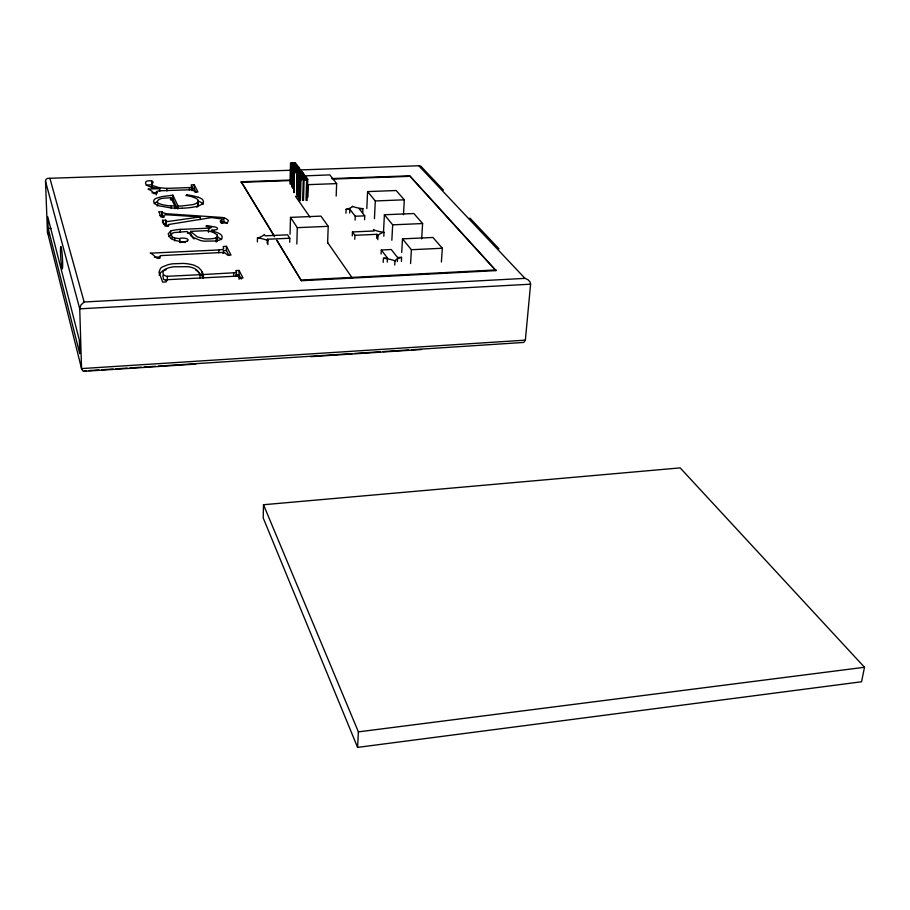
<?xml version="1.0" encoding="UTF-8"?>
<svg xmlns="http://www.w3.org/2000/svg" width="910" height="910" viewBox="0 0 910 910"><rect width="100%" height="100%" fill="white"/><g stroke="black" fill="none" stroke-linecap="round" stroke-linejoin="round"><path stroke-width="1.36" d="M189.428 190.167L189.428 187.585L191.054 187.414A2.457 0.762 0.9 0 0 191.68 187.21L191.271 184.844L194.183 184.741L197.982 191.987L195.024 192.09L192.829 189.837A2.537 0.796 0.9 0 0 191.942 189.689L159.068 190.816L156.372 191.566L156.804 193.5L153.813 193.602L153.471 192.965A30.633 9.6 0.1 0 0 148.057 189.064L159.785 188.643L159.807 191.237M191.145 236.145L190.577 231.379L207.503 230.639A36.798 12.512 0.6 0 1 213.998 232.801L217.115 234.837L217.49 236.623A8.531 2.889 0.9 0 1 216.17 237.726A8.998 3.037 0.9 0 1 212.986 238.602L209.562 238.92A11.193 3.776 0.9 0 1 204.352 238.738L197.174 236.805L190.577 231.379M192.033 186.323L192.09 190.69M196.071 192.226L194.183 188.586L194.183 184.741M49.026 235.224L47.445 232.061L45.5 181.17L46.035 179.384L47.616 178.349L291.211 170.238M199.995 277.971C200.951 273 196.753 268.814 192.26 267.631A13.684 4.88 0.4 0 0 187.824 266.675L173.696 266.801A18.439 6.597 0.4 0 0 167.656 268.143L165.29 269.144A18.484 6.609 0.4 0 0 162.856 271.521L163.356 274.786L166.53 276.333L200.007 274.695M200.337 219.572L200.337 216.887L169.26 214.953A11.921 3.902 0.5 0 0 165.279 214.84L163.755 215.408L164.255 216.967L161.15 217.092L158.761 211.666L162.06 212.041A5.358 1.74 0.5 0 0 162.719 212.667L166.757 213.77L222.37 217.479A9.953 3.276 1.1 0 1 223.894 217.899A8.611 2.832 1.1 0 1 225.76 218.491L227.944 220.027A18.337 6.051 1 0 1 228.353 220.72C228.217 223.814 222.233 223.348 220.322 221.835A6.211 2.047 1.2 0 1 221.21 220.493M202.919 277.925L201.372 270.452L198.494 267.438L194.262 265.31A16.209 5.767 0.4 0 0 191.691 264.571L189.917 264.196A19.861 7.075 0.4 0 0 183.251 263.422L172.65 263.809A18.78 6.688 0.4 0 0 167.94 264.73L162.583 266.857A22.625 8.076 0.4 0 0 160.547 268.313L158.954 272.261L162.697 282.1L166.143 281.929L166.03 280.007A2.616 0.944 0.2 0 1 166.61 279.723L237.305 276.117A2.4 0.864 1.1 0 1 238.056 276.299L239.671 278.176L243.027 278.005L239.068 270.429L235.736 270.589L236.486 272.261A1.991 0.717 1.1 0 1 235.986 272.659L203.385 274.536L202.031 271.658M203.362 277.8L203.385 274.536M208.526 232.266C206.763 225.635 218.002 228.478 206.058 226.408L206.433 225.589L207.639 225.68L215.863 227.159A7.291 2.434 1 0 1 217.001 227.83A7.78 2.593 1 0 1 217.501 228.546L217.376 229.115A4.334 1.445 1 0 1 216.682 229.604L211.234 230.48C214.487 232.095 223.576 233.21 222.006 238.295A15.117 5.119 0.9 0 1 220.254 239.739L219.879 239.899A11.637 3.947 0.9 0 1 215.693 240.991L204.466 241.161A13.934 4.721 0.9 0 1 200.609 240.547L193.648 237.612L187.119 231.527L174.049 232.585A7.28 2.446 0.6 0 0 172.354 233.279L171.353 234.552L171.842 236.27A11.466 3.867 0.6 0 0 174.686 238.079L179.679 238.648A5.312 1.797 0.5 0 0 179.896 238.465A4.129 1.399 0.6 0 1 185.492 238.397M216.136 241.878L216.17 237.726M216.603 241.616A8.52 2.901 0.9 0 0 217.456 240.752L217.422 235.258M218.821 252.775L218.844 249.966L222.597 249.42A4.095 1.41 1 0 0 223.371 249.021A4.584 1.581 1 0 0 223.655 248.692L223.234 246.474L226.442 246.326L231.015 255.073L227.773 255.221L224.759 252.809A5.869 2.047 1 0 0 221.767 252.491L160.717 255.619A3.492 1.217 0.3 0 0 160.001 255.972L159.716 257.746A41.883 14.628 0.7 0 0 159.91 258.281C155.667 259.68 154.211 254.049 150.23 253.151L218.844 249.966M221.153 223.189L221.175 220.482L222.62 219.719A2.719 0.899 1.1 0 0 222.643 219.378A3.469 1.137 1.1 0 0 222.279 219.037L211.473 217.57L168.76 224.486A3.242 1.069 0.5 0 0 168.145 224.872L168.293 225.999L165.142 226.135L162.571 220.288L165.688 220.163L166.871 221.426A1.911 0.626 0.5 0 0 167.486 221.562L200.337 216.887M227.352 223.485L225.725 222.529A8.599 2.855 1.1 0 0 223.86 221.926L223.894 217.899M229.013 255.539L226.397 250.523L226.442 246.326M233.642 276.265L233.677 273.011M236.384 276.276L236.441 271.942M274.012 235.588L241.195 181.784L290.745 180.032M241.264 279.097L239 274.752L239.068 270.429M239.091 279.279L239.114 277.106M257.382 241.946L257.439 237.908A21.863 7.416 1.3 0 1 267.847 240.581L267.893 244.665M267.176 243.266L267.256 239.25L289.812 238.238L289.71 242.242M263.49 504.732L263.217 517.972L357.584 747.394L861.542 681.772L864.5 667.269L680.168 467.888L263.49 504.732L358.392 731.867L357.584 747.394M289.971 184.036L290.517 163.243L292.781 162.628M290.722 184.104L291.61 163.049A1.956 0.569 2 0 1 292.497 162.935L293.031 167.44M290.051 234.223L290.495 217.376L320.923 216.114L328.214 226.328L327.6 243.323M292.03 186.903L292.485 162.924M292.224 187.176L292.781 166.291C296.455 166.018 296.478 165.29 298.491 166.587M292.77 187.949L293.327 167.042L296.558 166.928A4.368 1.285 2 0 0 297.138 166.905L297.604 166.792M292.963 188.233L293.327 167.042M293.793 166.575L293.873 163.8L293.009 162.628M293.714 192.431L294.237 171.125L293.6 170.261A6.609 1.968 2.1 0 1 293.486 170.068M293.873 192.658L294.283 171.376L302.473 171.979L294.442 171.592M294.305 191.839L294.385 189.03M294.806 173.605L294.465 170.238A4.493 1.331 2.1 0 1 294.385 170.102M296.228 171.808L296.228 168.748L294.874 168.27M296.524 172.104L296.649 167.906A7.462 2.218 2 0 1 297.286 168.35L297.604 168.543M296.603 193.193L297.195 172.115L298.093 172.183L297.627 189.041M296.899 193.853L297.49 172.763L298.287 172.729L297.627 196.822M296.887 196.56L297.49 172.763M296.842 243.971L297.308 227.659L290.495 217.376M298.935 170.25L299.015 167.463A1.991 0.592 2.1 0 1 298.343 167.565A7.428 2.184 2 0 1 297.786 167.588L295.477 167.667A3.97 1.183 2 0 0 294.829 167.702L294.237 167.85M299.106 171.933L299.015 167.463M298.537 199.176L299.14 177.916L300.016 177.882L300.994 179.236L300.38 200.541M298.742 196.48L298.935 189.428M299.015 186.607L299.14 175.027L299.834 175.004L299.413 199.142M299.413 185.674L299.538 175.585L297.479 175.368L299.345 175.311M300.118 179.793L300.243 175.562L304.52 175.334M299.731 200.882L300.243 175.562M300.596 179.987L300.675 177.154L301.438 177.131L301.358 179.952M300.778 180.237L300.675 177.154M301.199 174.788L301.324 170.591L297.934 170.113A5.403 1.604 2 0 0 297.615 169.806L296.819 169.487A2.218 0.66 2 0 0 293.498 169.704M301.415 175.084L301.324 170.591M300.8 173.241C301.438 175.812 304.736 173.56 301.881 173.526C305.419 171.478 302.928 178.815 302.313 171.762M302.643 200.45L303.269 179.156L302.348 177.882L303.212 177.859L304.133 179.122L303.508 200.416M331.809 178.576L409.671 175.835L495.95 270.611L301.369 280.724L276.97 240.399M305.305 180.396L305.225 175.88M305.919 179.77L305.999 176.938L303.087 177.04M306.124 180.043L305.999 176.938M306.408 180.43L306.488 177.598L305.623 177.632L306.659 179.031L306.01 200.325M307.102 200.598L307.751 179.304L306.488 177.598M307.921 197.151L308.308 184.65L336.654 183.615L336.177 196.071M345.914 213.202L346.198 209.311A20.179 6.37 2.4 0 0 352.625 206.399M349.69 213.054L349.849 209.232L346.05 209.345M352.284 235.895L352.454 231.948L374.26 230.981L373.464 229.707M355.093 220.106L355.253 216.25L349.849 209.232M354.786 239.273L354.957 235.303L352.454 231.948M362.828 212.508L362.772 208.64A20.077 6.313 2.8 0 1 352.329 206.411M364.569 219.708L364.739 215.852L359.234 208.856L362.999 208.697M366.798 208.538L367.583 191.6L396.168 190.52L404.313 199.813L403.471 214.737M374.442 218.673L375.307 200.951L367.583 191.6M376.683 238.272L376.876 234.325L354.957 235.303M377.741 239.637L378.094 235.61A21.283 7.087 3.2 0 1 383.849 232.221M381.097 254.038L381.301 250L391.277 249.522L397.568 257.53L397.351 261.591M383.542 231.356L384.395 214.76L413.891 213.531L422.615 223.542L421.671 238.898M383.815 236.225L384.009 232.289M383.224 262.342L383.406 258.224L387.478 258.019L387.273 262.091M391.846 240.263L392.676 224.838L384.395 214.76M394.735 265.026L395.031 260.931M401.72 252.445L402.493 238.864L432.944 237.464L442.328 248.248L441.396 261.966M401.412 261.432L401.606 257.325L397.568 257.53M410.569 263.513L411.388 249.727L402.493 238.864M411.548 349.747L523.785 342.433L525.354 340.158L530.598 284.159L530.018 281.873L527.982 279.711L524.99 278.369L84.186 301.983L80.956 304.93L79.739 308.831L81.559 368.903L83.037 371.132L86.131 370.768M525.354 340.158L81.547 368.584L47.445 231.982M159.057 275.195L160.581 272.647A22.602 8.122 0.4 0 1 162.617 271.18L166.291 269.553M171.376 238.693L172.377 237.419M294.897 168.123L295.716 167.94M168.748 236.611L170.625 235.269A9.259 3.128 0.5 0 1 171.33 234.928M157.908 204.056L157.259 206.058M298.389 166.974L293.521 167.315M294.419 169.851L296.478 169.761L297.49 170.716L294.885 170.807M292.531 164.801L292.792 164.414A2.639 0.774 2 0 0 292.463 164.448L291.837 164.619A3.037 0.899 2 0 0 291.826 165.108A2.377 0.705 2 0 0 292.428 165.483L294.863 164.994A10.579 3.117 2.1 0 1 294.897 164.778L296.41 164.79A2.616 0.774 2 0 1 296.512 164.926L295.704 165.324L297.297 165.165L294.169 164.448M146.112 185.299L150.992 184.719A2.423 0.751 0.5 0 1 151.868 184.889A6.779 2.093 0.4 0 1 152.436 185.174M196.708 207.173L197.834 206.456L197.845 202.509L195.343 203.84A17.108 5.437 0.7 0 1 192.806 204.648L181.795 205.978A23.706 7.507 0.7 0 1 178.053 206.024L172.866 195.184L161.855 196.617L156.338 198.255A15.732 5.005 0.6 0 0 154.131 199.79L153.608 201.565L154.325 203.044A20.236 6.45 0.7 0 0 159.17 205.876L170.784 207.878A28.619 9.077 0.7 0 0 182.068 208.208M187.028 194.888L185.924 195.502A20.486 6.518 0.7 0 1 193.807 197.413L194.638 197.732A16.346 5.198 0.7 0 1 198.118 200.166A17.62 5.608 0.7 0 1 197.914 202.509M299.015 168.589L297.798 168.623M298.309 169.999L419.783 165.722L421.364 167.906M208.549 228.171L178.576 229.479L172.172 230.492A9.271 3.105 0.6 0 0 170.602 231.151L168.168 233.904L170.42 237.965A23.353 7.871 0.7 0 0 175.164 240.456L181.488 241.753A6.996 2.377 0.6 0 0 183.558 241.764A5.949 2.025 0.6 0 0 187.05 241.241M299.379 173.685L300.937 174.47L300.266 173.56A1.991 0.592 2.1 0 0 299.356 173.685M84.141 302.006L49.913 178.371M157.475 201.747L156.372 202.202A15.72 5.039 0.6 0 0 154.177 203.738M301.142 176.392L305.43 176.153M358.392 731.867L864.5 667.269M170.318 199.335L172.889 199.097L177.495 208.799M302.45 174.709L298.264 173.935L300.55 173.253M303.656 174.868L304.475 174.845M303.53 175.152L300.038 175.289M174.868 206.024L170.852 197.55C166.883 198.596 158.181 196.935 157.225 202.088A10.476 3.333 0.6 0 0 158.727 203.408L161.502 204.431A18.803 5.972 0.7 0 0 171.319 205.887L174.868 206.024L174.879 208.686M89.009 370.563L98.906 369.926M101.738 369.744L113.056 369.016M115.888 368.834L127.207 368.095M130.028 367.913L141.346 367.185M144.178 367.003L155.496 366.275M158.329 366.093L352.136 353.58M354.968 353.399L380.425 351.749M383.258 351.567L408.726 349.929M83.959 371.325L195.775 364.102M310.754 356.674L421.535 349.52M293.873 163.8L295.34 163.379L293.828 162.606L296.103 163.402L293.111 164.084L290.517 163.277M530.587 284.193L79.739 308.831L45.5 181.215M301.392 280.03L496.007 269.929M235.69 274.911L239 274.752M223.189 250.671L226.397 250.523M154.472 257.212L160.058 256.95M411.388 249.727L442.328 248.248M378.048 235.679L376.876 234.325M297.308 227.659L328.214 226.328M187.346 233.188L190.179 233.062M392.676 224.838L422.615 223.542M190.577 235.497L191.635 235.451M48.184 228.501L79.761 353.717L79.352 340.113L47.741 216.796L48.184 228.501L50.971 228.387M163.629 224.315L165.711 224.224L166.894 225.498A1.922 0.637 0.5 0 0 167.747 225.657L168.839 225.68M355.253 216.25L364.739 215.852M159.819 215.647L162.094 216.068A5.358 1.752 0.5 0 0 162.754 216.694L163.504 217.035M375.307 200.951L404.313 199.813M191.271 188.688L194.183 188.586M151.981 192.818L157.202 192.636M300.391 175.767L299.538 175.585M300.869 177.405L306.215 177.222M300.994 179.236L303.269 179.156M304.133 179.122L306.659 179.031M307.751 179.304L300.346 179.566L299.14 177.916M241.184 182.307L290.734 180.555M333.208 179.042L409.648 176.347M151.822 184.957A7.269 2.241 0.6 0 0 152.232 185.458L158.283 187.414A23.364 7.178 0.7 0 0 166.905 188.359L189.428 187.585M292.781 166.291L297.627 166.507M294.237 171.125L301.54 170.875M297.661 173.014L302.973 172.832L298.218 172.502M293.418 165.358L292.508 165.063M293.134 163.811L291.268 163.334M166.962 280.724L163.584 279.404L162.89 275.878A18.462 6.643 0.4 0 1 163.254 275.241M296.307 169.021L294.078 168.225M298.287 172.729L297.24 172.513M211.723 230.219L214.089 230.685M151.276 187.073L149.638 186.55A16.494 5.085 0.6 0 1 146.135 184.491C143.621 181.352 148.41 180.271 150.776 180.851A2.48 0.762 0.5 0 1 151.833 181.044A6.791 2.082 0.4 0 1 153.096 182.034L152.914 182.648A30.36 9.282 0.2 0 1 152.436 183.24M221.574 222.768L222.245 223.075A3.469 1.149 1.1 0 1 222.597 223.416M217.297 236.816L221.585 239.501M195.821 270.236L196.537 270.577M197.22 270.952L202.02 275.992M193.489 238.443L194.092 238.943M299.083 168.361L297.945 167.918A2.355 0.694 2.1 0 0 296.978 167.906M192.306 237.351L192.897 237.919M420.898 166.291L443.454 190.122M469.901 218.081L499.01 248.851M418.964 165.938L524.99 278.369M409.671 175.835L495.95 270.611M301.005 176.665L301.597 176.961A2.161 0.648 2.1 0 0 303.053 177.018M336.654 183.615L329.818 174.879L301.79 175.994A4.141 1.251 2.1 0 0 301.028 176.039A1.922 0.58 2.1 0 0 300.254 176.244M381.301 250L387.478 258.019M295.454 196.219L309.98 217.137M327.646 242.572L352.136 277.812M289.812 238.238L287.628 234.825L265.197 235.826L264.253 234.462A21.465 7.132 1.3 0 1 257.598 237.976M241.195 181.784L274.581 236.68M276.754 240.251L301.369 280.724M267.256 239.25L268.086 240.638M203.169 204.397L202.702 203.726A17.324 5.551 0.8 0 0 197.788 201.042M156.27 192.317L156.292 194.933M151.822 181.044L151.868 184.889M162.571 220.288L162.583 222.995M162.06 212.041L162.094 216.068M161.832 211.541L161.866 215.568M166.905 188.393L166.917 190.986M167.349 276.333L167.372 279.62M165.916 220.675L165.938 224.747M165.688 220.163L165.711 224.224M174.72 238.067L174.731 240.843M172.866 195.184L172.889 199.097M171.319 205.887L171.33 208.538M170.852 197.55L170.864 200.166M170.602 231.151L170.625 235.269M180.282 229.377L180.282 232.118M179.896 238.465L179.907 242.629M178.053 206.024L178.064 208.686M299.231 167.747A1.968 0.58 2.1 0 1 298.616 167.827L299.822 168.725L296.944 168.657A4.391 1.297 2.1 0 1 296.74 168.521L296.603 168.407A9.509 2.821 1.9 0 0 295.966 167.929M301.494 177.075A1.922 0.58 2.1 0 1 300.163 176.631M383.656 258.281A22.306 7.792 2.9 0 1 395.122 260.886M394.803 260.897A22.147 7.689 3.4 0 1 401.469 257.405M383.94 232.334A20.839 6.814 3 0 1 373.453 229.707M151.902 187.915A14.003 4.357 0.6 0 1 152.561 187.107M151.731 184.969A14.025 4.334 0.6 0 1 152.527 183.24M159.819 188.62A25.582 7.86 0.7 0 1 151.196 187.107M187.05 194.876A30.576 9.771 0.7 0 1 198.391 197.333M197.117 203.01A16.539 5.301 0.7 0 1 198.13 204.102A17.597 5.642 0.7 0 1 197.902 206.468M182.08 208.219A34.478 10.897 0.7 0 0 184.685 208.106L188.916 207.753A24.524 7.792 0.7 0 0 195.388 206.695A21.613 6.882 0.8 0 0 202.043 204.102A19.201 6.12 0.8 0 0 203.51 201.679L202.714 199.79A17.335 5.517 0.8 0 0 198.425 197.322M222.324 221.505A9.942 3.299 1.1 0 1 223.86 221.926M186.971 241.218A6.541 2.218 0.6 0 0 188.017 239.739A6.245 2.127 0.6 0 0 186.061 238.465M180.214 242.492A4.163 1.422 0.6 0 1 185.504 242.56M223.382 251.058A47.616 16.517 0.4 0 1 223.462 251.251L223.621 252.9A4.584 1.592 1 0 1 223.337 253.23A4.095 1.422 1 0 1 222.995 253.435M60.481 251.137A11.352 0.842 86.4 0 0 62.21 268.882A11.352 0.842 86.4 0 0 62.028 252.775A11.352 0.842 86.4 0 0 60.481 251.137"/></g></svg>
